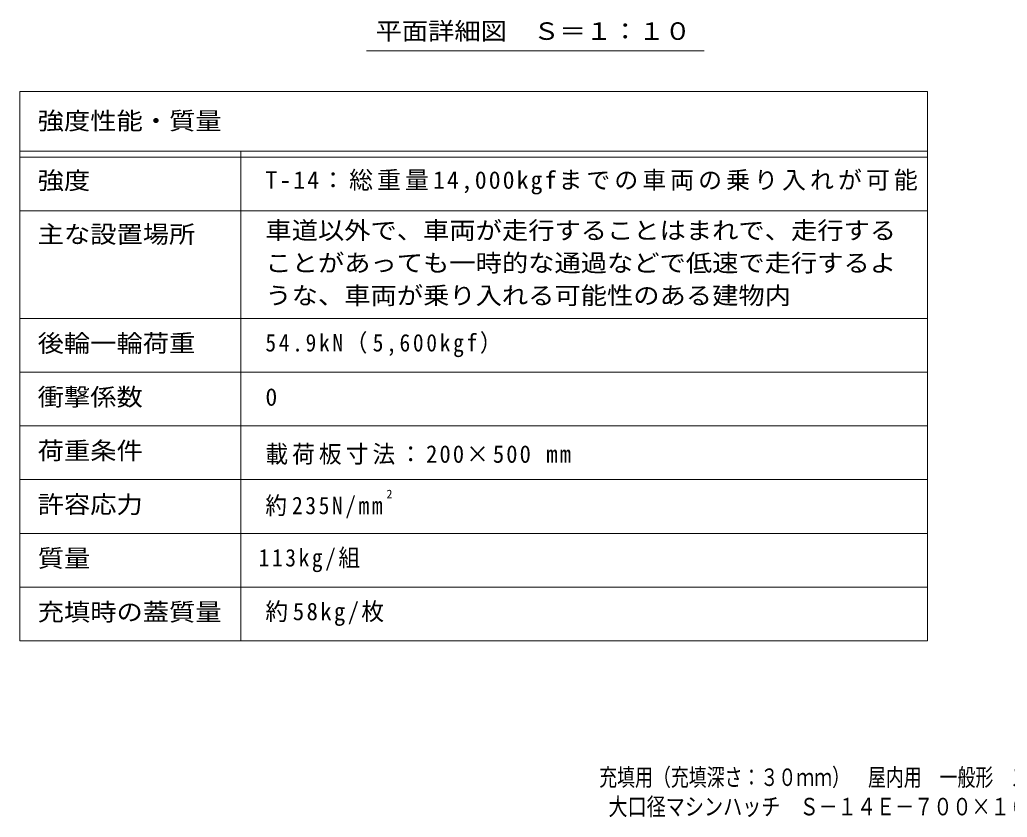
# Model space of a CAD drawing. Units: millimetres at full size, sheet at 1:10; details may follow other scales. Extents: x -1763 to 1949, y -1353 to 1331.
# Drawn here: x -1763 to -109, y -1353 to -18 of the extents above; entities that cross this region are included whole.
import ezdxf
from ezdxf.enums import TextEntityAlignment as Align

# ---------------------------------------------------------------- set-up
doc = ezdxf.new("R2010")
doc.units = ezdxf.units.MM
doc.header["$LTSCALE"] = 10
for name, color, linetype, lineweight in [('0-5_寸法', 4, 'Continuous', 9), ('F-5_F-5ﾚｲﾔ', 7, 'Continuous', 9), ('F-F_F-Fﾚｲﾔ', 2, 'Continuous', 9)]:
    doc.layers.add(name, color=color, linetype=linetype, lineweight=lineweight)
doc.styles.add('ＭＳ ゴシック', font='')
doc.styles.get('ＭＳ ゴシック').set_extended_font_data('MS Gothic')

msp = doc.modelspace()

# ---------------------------------------------------------------- linework, layer by layer
at = {"layer": '0-5_寸法', "color": 7}
msp.add_line((-1182.18, -70.14), (-617.12, -70.14), dxfattribs=at)
at = {"layer": 'F-5_F-5ﾚｲﾔ'}
for p, q in [((-243, -138), (-243, -1058)), ((-1763, -338), (-243, -338)), ((-1763, -518), (-243, -518))]:
    msp.add_line(p, q, dxfattribs=at)
at = {"layer": 'F-F_F-Fﾚｲﾔ', "color": 7}
for p, q in [((-1763, -138), (-243, -138)), ((-1763, -138), (-1763, -1058)), ((-1763, -238), (-243, -238)), ((-1763, -248), (-243, -248)), ((-1393, -238), (-1393, -1058)), ((-1763, -338), (-243, -338)), ((-1763, -518), (-243, -518)), ((-1763, -608), (-243, -608)), ((-1763, -698), (-243, -698)), ((-243, -788), (-1763, -788)), ((-243, -878), (-1763, -878)), ((-243, -968), (-1763, -968)), ((-243, -1058), (-1763, -1058))]:
    msp.add_line(p, q, dxfattribs=at)

# ---------------------------------------------------------------- texts
at = {"layer": '0-5_寸法', "color": 2, "style": 'ＭＳ ゴシック', "width": 1.1}
msp.add_text('平面詳細図\u3000Ｓ＝１：１０', height=29.33, dxfattribs=at).set_placement((-1167.15, -60.34), align=Align.BOTTOM_LEFT)
at = {"layer": 'F-5_F-5ﾚｲﾔ', "color": 6, "style": 'ＭＳ ゴシック'}
msp.add_text('2', height=14.66, dxfattribs=at).set_placement((-1148.94, -823.78), align=Align.BOTTOM_LEFT)
at = {"layer": 'F-5_F-5ﾚｲﾔ', "color": 2, "style": 'ＭＳ ゴシック'}
for s, width, p in [('充填用（充填深さ：３０ｍｍ）\u3000屋内用\u3000一般形\u3000スチール製\u3000ステンレス目地', 0.75, (-792.72, -1309.74)), ('大口径マシンハッチ\u3000Ｓ－１４Ｅ－７００×１０００', 0.8, (-777.22, -1358.94))]:
    msp.add_text(s, height=29.33, dxfattribs=dict(at, width=width)).set_placement(p, align=Align.BOTTOM_LEFT)
at = {"layer": 'F-F_F-Fﾚｲﾔ', "style": 'ＭＳ ゴシック', "width": 1.1}
for s, p in [('強度性能・質量', (-1733, -210.57)), ('強度', (-1733, -310.5)), ('主な設置場所', (-1733, -400.5)), ('車道以外で、車両が走行することはまれで、走行する', (-1351.67, -394.07)), ('ことがあっても一時的な通過などで低速で走行するよ', (-1351.67, -448.55)), ('うな、車両が乗り入れる可能性のある建物内', (-1351.67, -503.04)), ('後輪一輪荷重', (-1733, -583)), ('衝撃係数', (-1733, -673)), ('荷重条件', (-1733, -763)), ('許容応力', (-1733, -853)), ('質量', (-1733, -943)), ('充填時の蓋質量', (-1733, -1033))]:
    msp.add_text(s, height=29.33, dxfattribs=at).set_placement(p, align=Align.BOTTOM_LEFT)
at = {"layer": 'F-F_F-Fﾚｲﾔ', "style": 'ＭＳ ゴシック'}
msp.add_text('0', height=29.33, dxfattribs=at).set_placement((-1351.67, -673), align=Align.BOTTOM_LEFT)
at = {"layer": 'F-F_F-Fﾚｲﾔ', "char_height": 29.33, "attachment_point": 7, "style": 'ＭＳ ゴシック'}
for s, insert in [('\\T1.17;T-14：総重量14,000kgfまでの車両の乗り入れが可能', (-1351.67, -310.5)), ('\\T1.25;\\W0.9;54.9kN（5,600kgf）', (-1351.67, -583)), ('\\T1.18;\\W0.95;載荷板寸法：200×500\\~mm', (-1351.67, -763)), ('\\T1.24;\\W0.9;約235N/mm', (-1351.67, -853)), ('\\T1.24;\\W0.9;113kg/組', (-1362.92, -943)), ('\\T1.21;\\W0.95;約58kg/枚', (-1351.67, -1033))]:
    msp.add_mtext(s, dxfattribs=dict(at, insert=insert))

doc.saveas('drawing.dxf')
